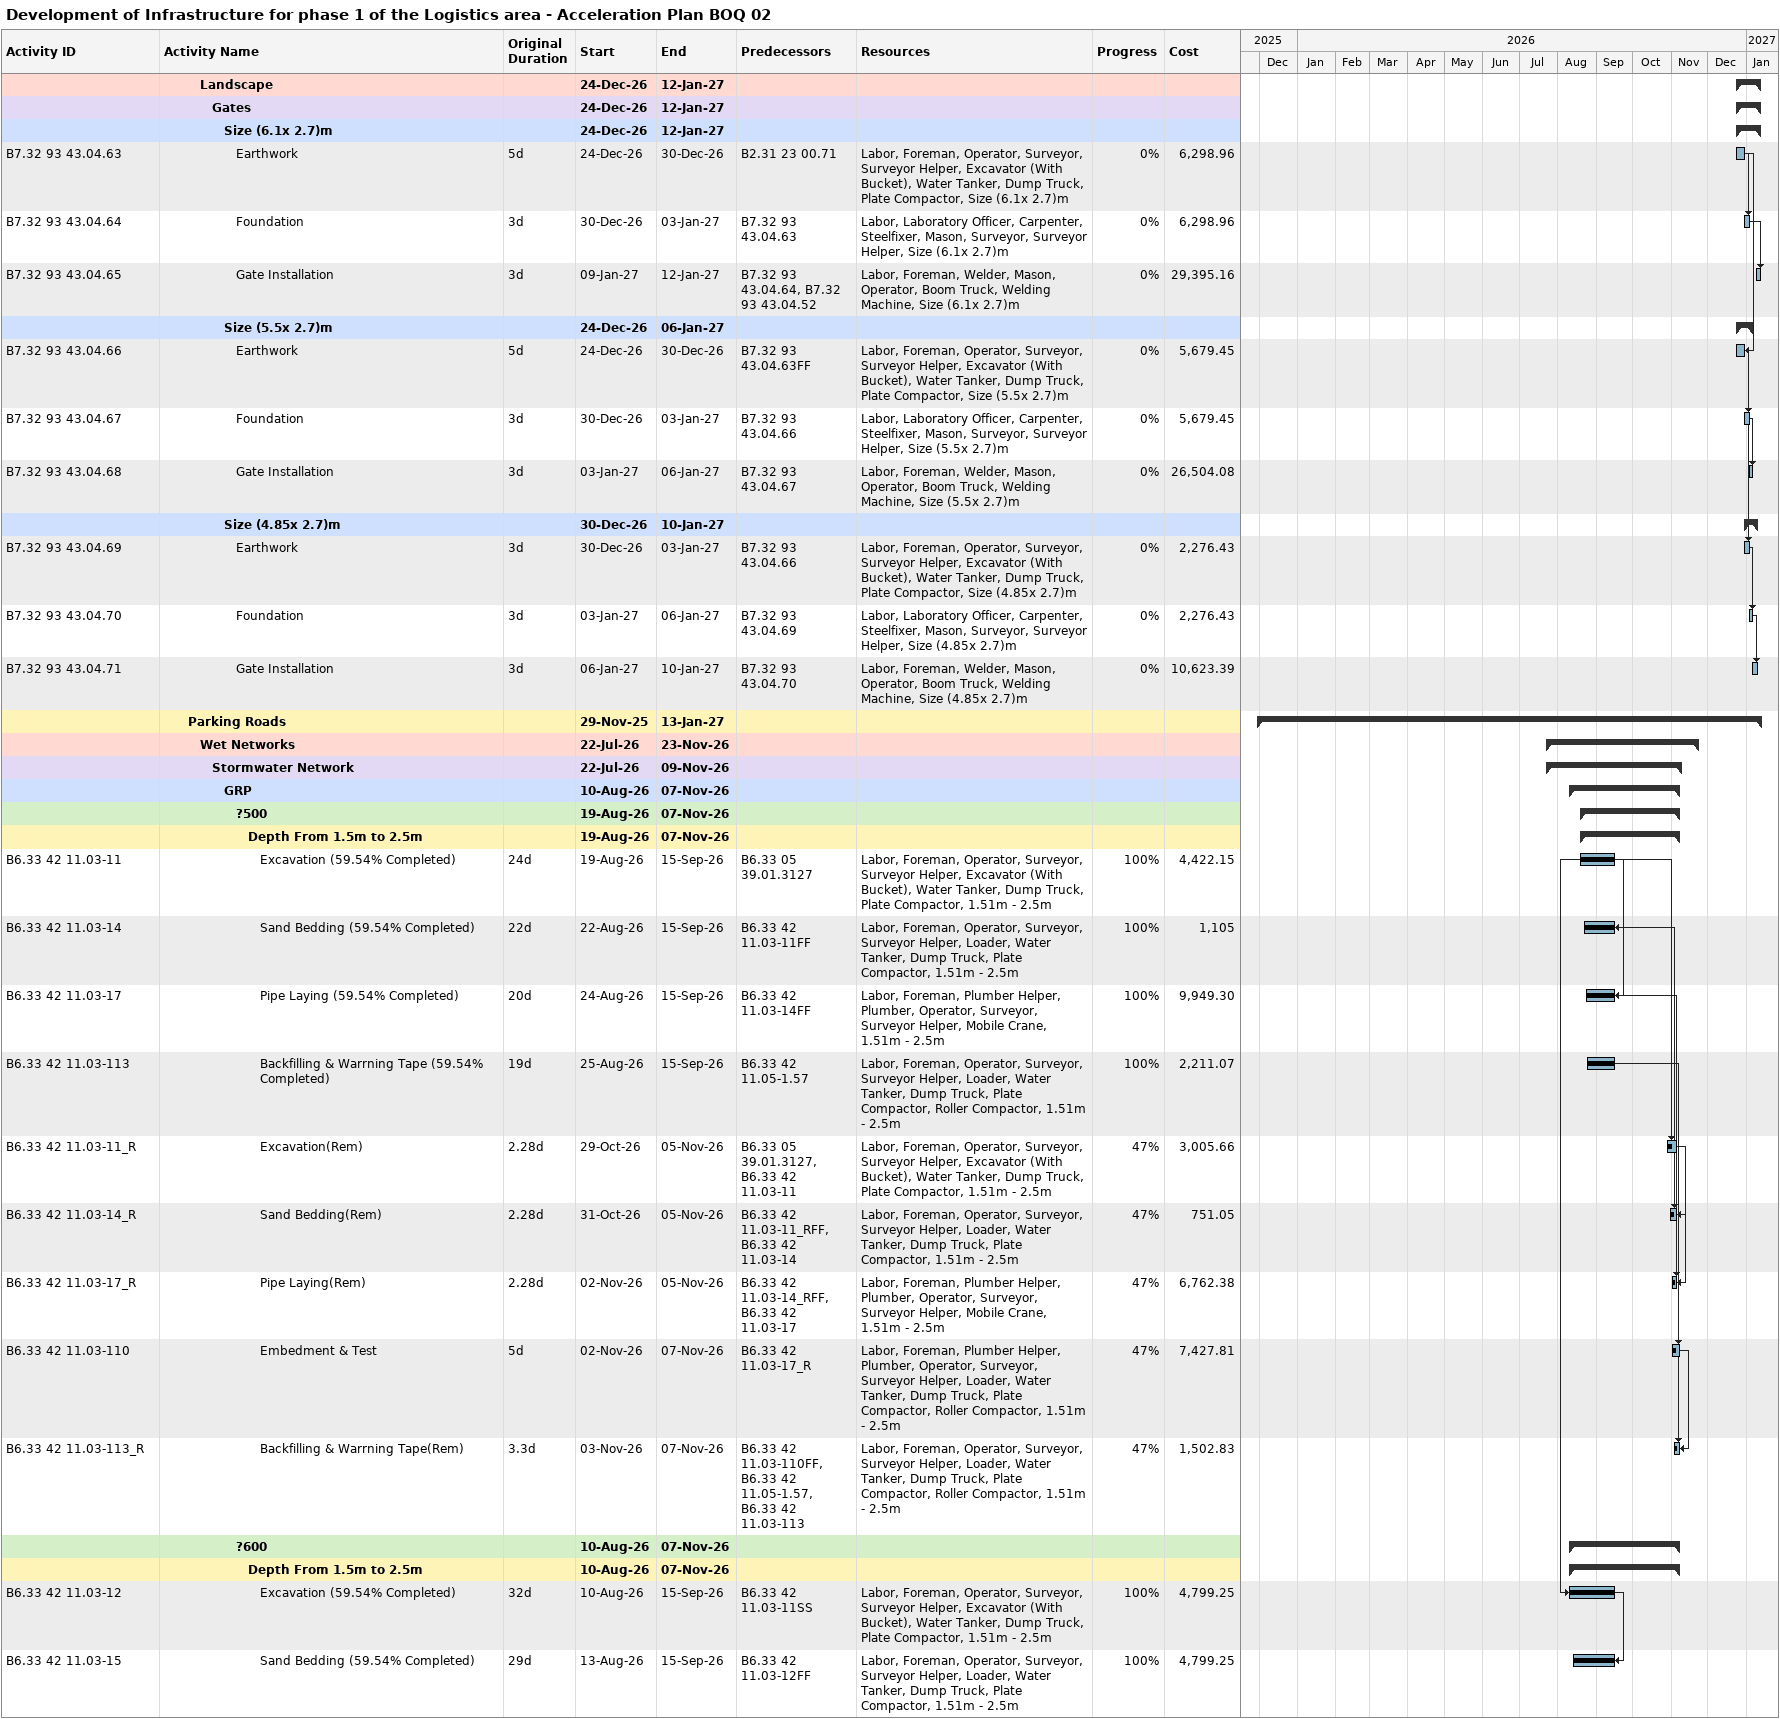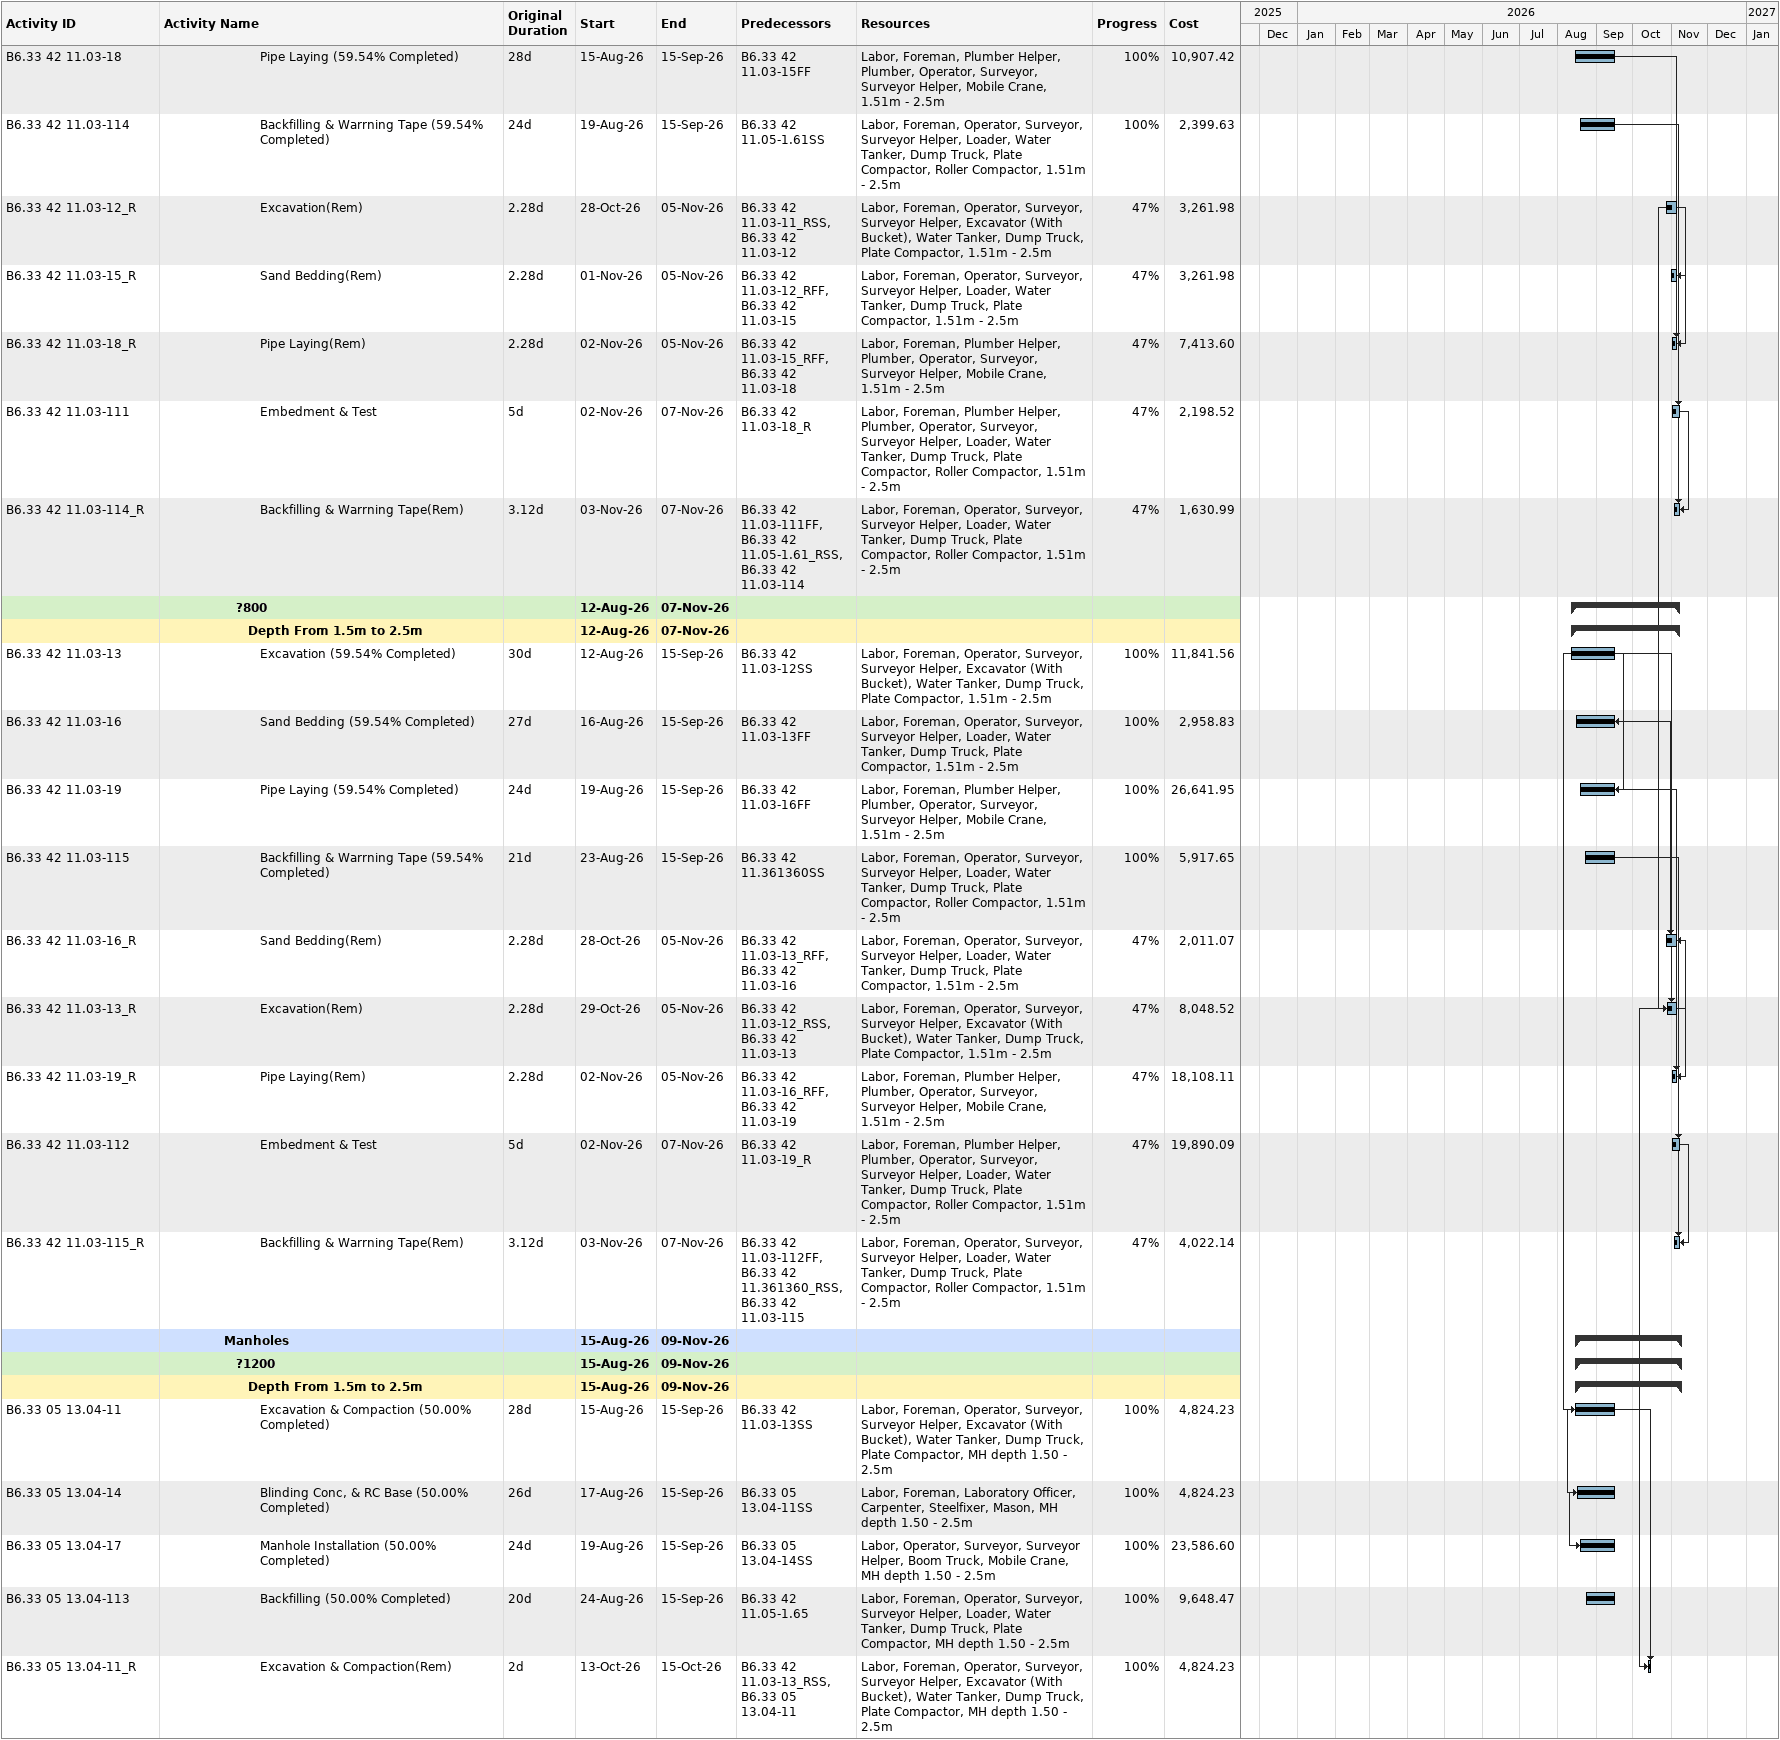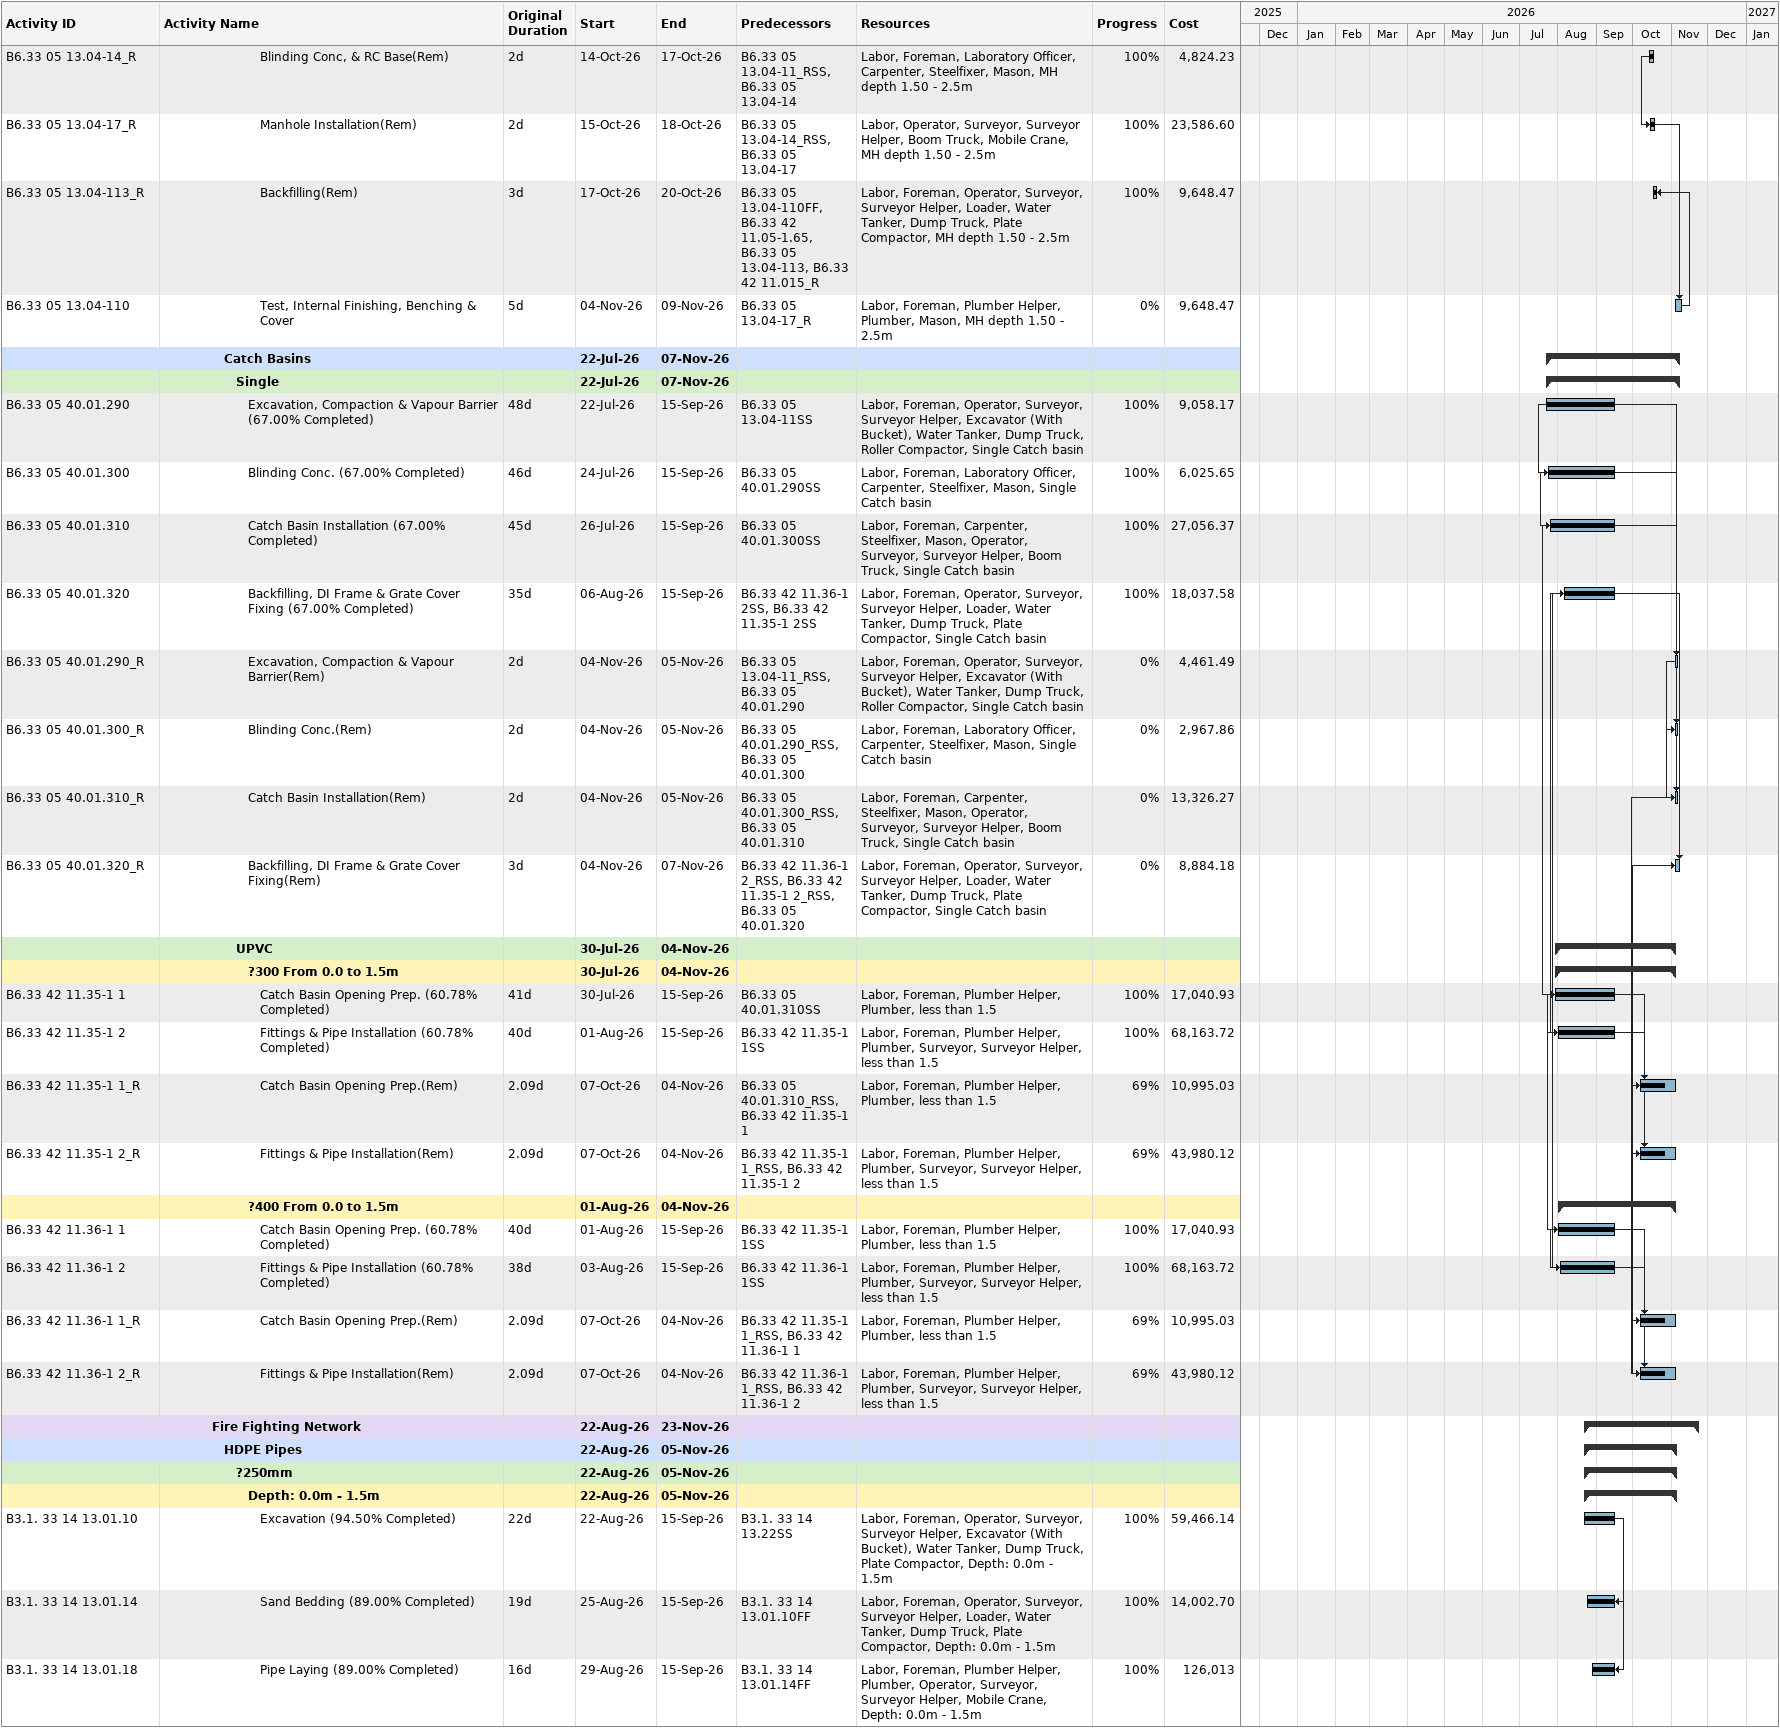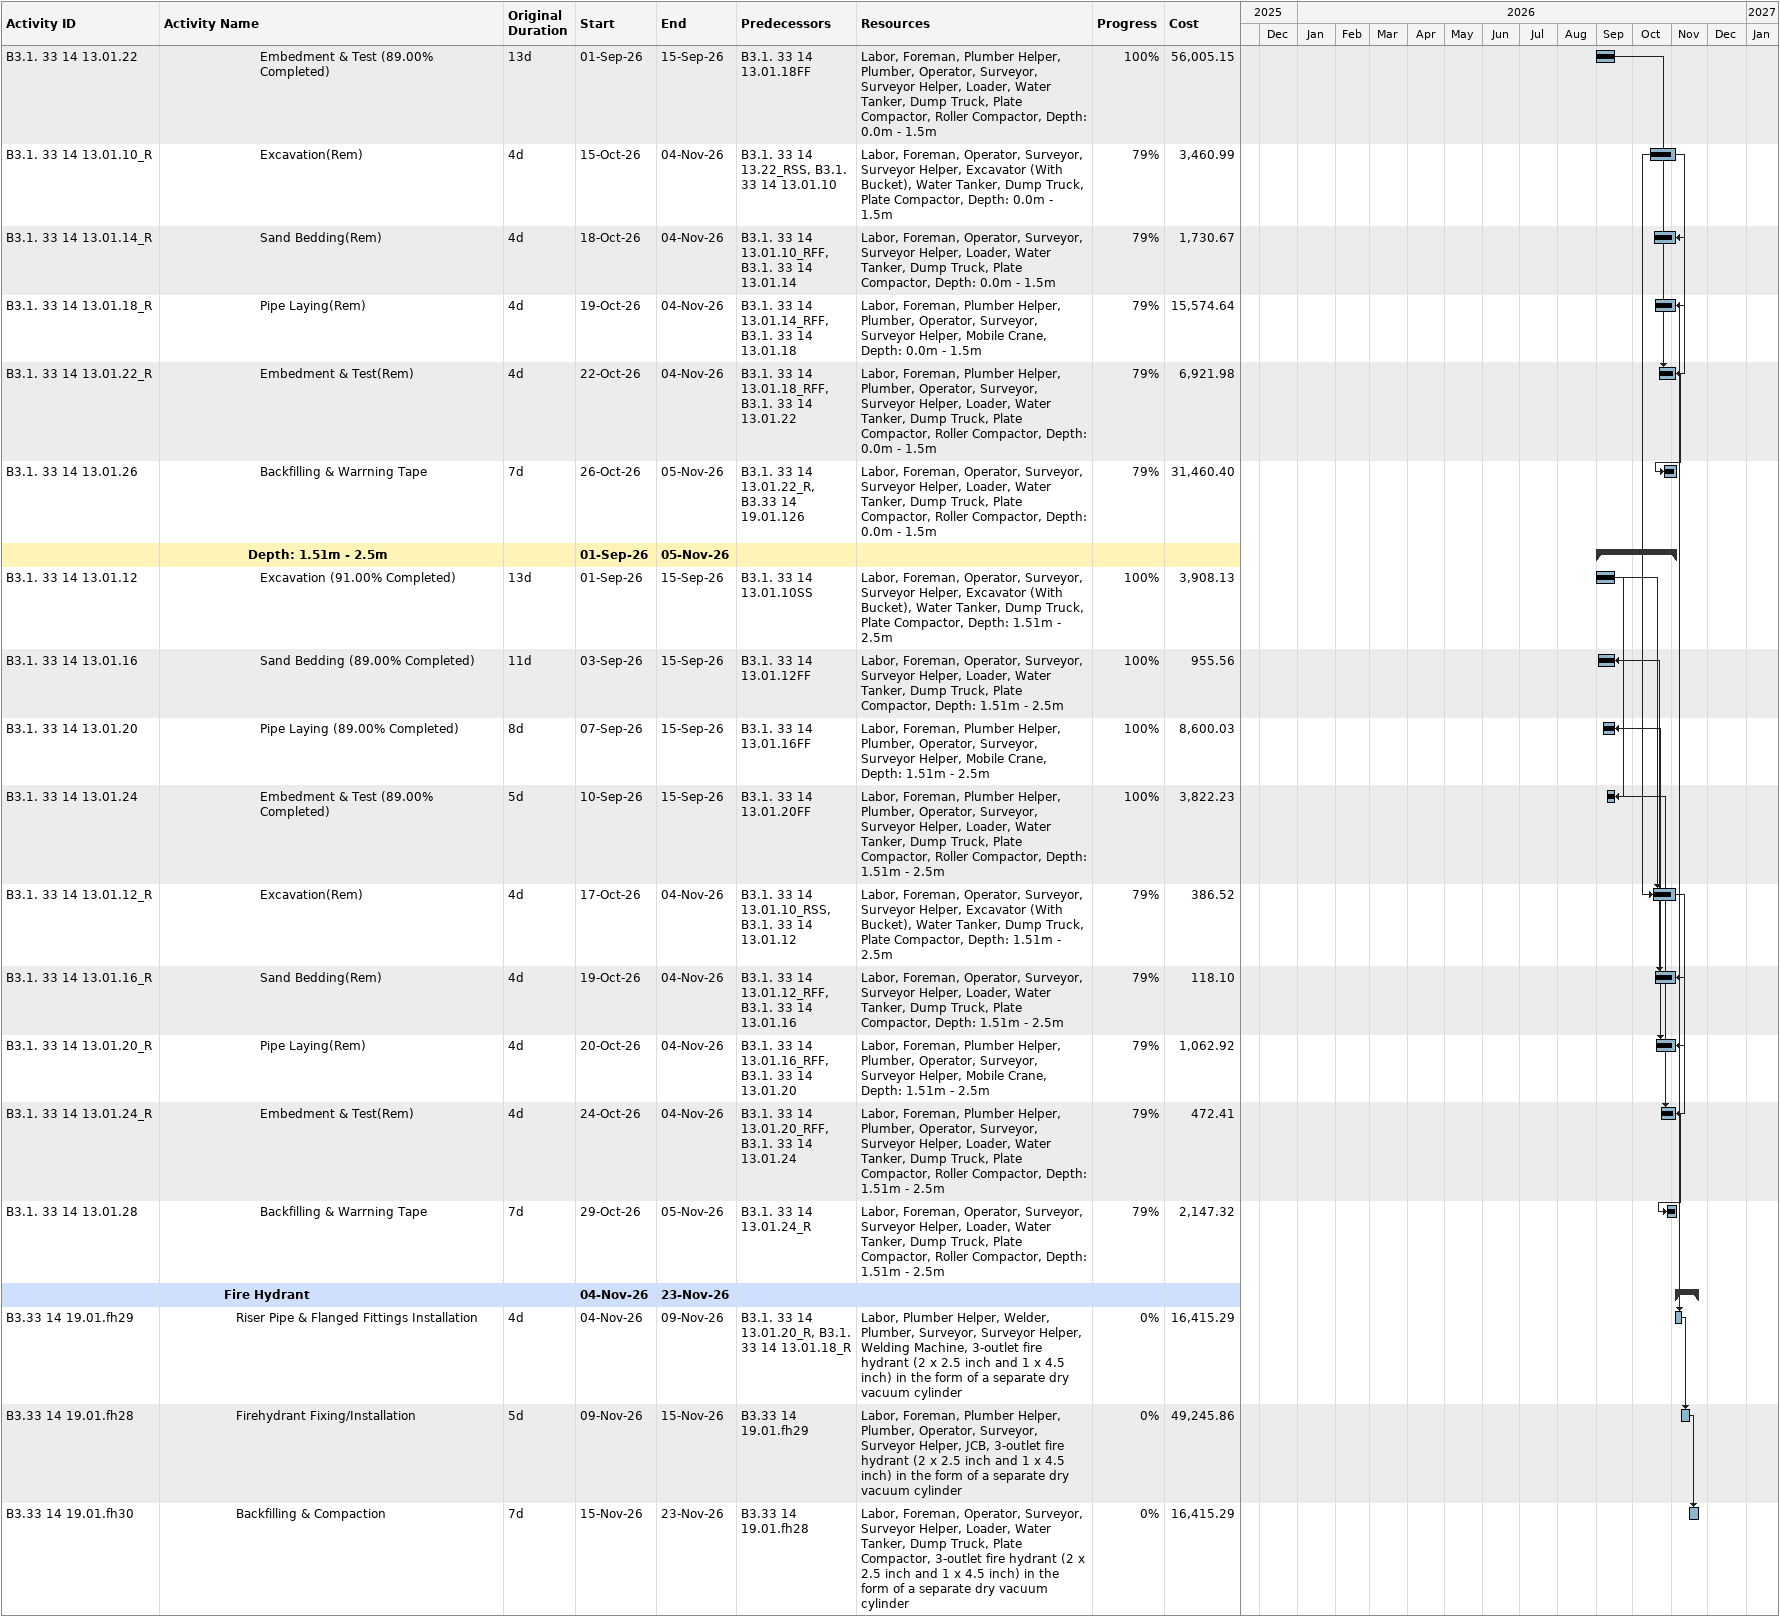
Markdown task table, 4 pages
Development of Infrastructure for phase 1 of the Logistics area - Acceleration Plan BOQ 02

| ID | Level | Task | Original duration | Start | Finish | Predecessors | Resources | % complete | Cost |
|---|---|---|---|---|---|---|---|---|---|
|  | 4 | **Landscape** |  | 2026-12-24 | 2027-01-12 |  |  |  |  |
|  | 5 | **Gates** |  | 2026-12-24 | 2027-01-12 |  |  |  |  |
|  | 6 | **Size (6.1x 2.7)m** |  | 2026-12-24 | 2027-01-12 |  |  |  |  |
| B7.32 93 43.04.63 | 7 | Earthwork | 5d | 2026-12-24 | 2026-12-30 | B2.31 23 00.71 | Labor, Foreman, Operator, Surveyor, Surveyor Helper, Excavator (With Bucket), Water Tanker, Dump Truck, Plate Compactor, Size (6.1x 2.7)m | 0 | 6298.96 |
| B7.32 93 43.04.64 | 7 | Foundation | 3d | 2026-12-30 | 2027-01-03 | B7.32 93 43.04.63 | Labor, Laboratory Officer, Carpenter, Steelfixer, Mason, Surveyor, Surveyor Helper, Size (6.1x 2.7)m | 0 | 6298.96 |
| B7.32 93 43.04.65 | 7 | Gate Installation | 3d | 2027-01-09 | 2027-01-12 | B7.32 93 43.04.64, B7.32 93 43.04.52 | Labor, Foreman, Welder, Mason, Operator, Boom Truck, Welding Machine, Size (6.1x 2.7)m | 0 | 29395.16 |
|  | 6 | **Size (5.5x 2.7)m** |  | 2026-12-24 | 2027-01-06 |  |  |  |  |
| B7.32 93 43.04.66 | 7 | Earthwork | 5d | 2026-12-24 | 2026-12-30 | B7.32 93 43.04.63FF | Labor, Foreman, Operator, Surveyor, Surveyor Helper, Excavator (With Bucket), Water Tanker, Dump Truck, Plate Compactor, Size (5.5x 2.7)m | 0 | 5679.45 |
| B7.32 93 43.04.67 | 7 | Foundation | 3d | 2026-12-30 | 2027-01-03 | B7.32 93 43.04.66 | Labor, Laboratory Officer, Carpenter, Steelfixer, Mason, Surveyor, Surveyor Helper, Size (5.5x 2.7)m | 0 | 5679.45 |
| B7.32 93 43.04.68 | 7 | Gate Installation | 3d | 2027-01-03 | 2027-01-06 | B7.32 93 43.04.67 | Labor, Foreman, Welder, Mason, Operator, Boom Truck, Welding Machine, Size (5.5x 2.7)m | 0 | 26504.08 |
|  | 6 | **Size (4.85x 2.7)m** |  | 2026-12-30 | 2027-01-10 |  |  |  |  |
| B7.32 93 43.04.69 | 7 | Earthwork | 3d | 2026-12-30 | 2027-01-03 | B7.32 93 43.04.66 | Labor, Foreman, Operator, Surveyor, Surveyor Helper, Excavator (With Bucket), Water Tanker, Dump Truck, Plate Compactor, Size (4.85x 2.7)m | 0 | 2276.43 |
| B7.32 93 43.04.70 | 7 | Foundation | 3d | 2027-01-03 | 2027-01-06 | B7.32 93 43.04.69 | Labor, Laboratory Officer, Carpenter, Steelfixer, Mason, Surveyor, Surveyor Helper, Size (4.85x 2.7)m | 0 | 2276.43 |
| B7.32 93 43.04.71 | 7 | Gate Installation | 3d | 2027-01-06 | 2027-01-10 | B7.32 93 43.04.70 | Labor, Foreman, Welder, Mason, Operator, Boom Truck, Welding Machine, Size (4.85x 2.7)m | 0 | 10623.39 |
|  | 3 | **Parking Roads** |  | 2025-11-29 | 2027-01-13 |  |  |  |  |
|  | 4 | **Wet Networks** |  | 2026-07-22 | 2026-11-23 |  |  |  |  |
|  | 5 | **Stormwater Network** |  | 2026-07-22 | 2026-11-09 |  |  |  |  |
|  | 6 | **GRP** |  | 2026-08-10 | 2026-11-07 |  |  |  |  |
|  | 7 | **?500** |  | 2026-08-19 | 2026-11-07 |  |  |  |  |
|  | 8 | **Depth From 1.5m to 2.5m** |  | 2026-08-19 | 2026-11-07 |  |  |  |  |
| B6.33 42 11.03-11 | 9 | Excavation (59.54% Completed) | 24d | 2026-08-19 | 2026-09-15 | B6.33 05 39.01.3127 | Labor, Foreman, Operator, Surveyor, Surveyor Helper, Excavator (With Bucket), Water Tanker, Dump Truck, Plate Compactor, 1.51m - 2.5m | 100 | 4422.15 |
| B6.33 42 11.03-14 | 9 | Sand Bedding (59.54% Completed) | 22d | 2026-08-22 | 2026-09-15 | B6.33 42 11.03-11FF | Labor, Foreman, Operator, Surveyor, Surveyor Helper, Loader, Water Tanker, Dump Truck, Plate Compactor, 1.51m - 2.5m | 100 | 1105 |
| B6.33 42 11.03-17 | 9 | Pipe Laying (59.54% Completed) | 20d | 2026-08-24 | 2026-09-15 | B6.33 42 11.03-14FF | Labor, Foreman, Plumber Helper, Plumber, Operator, Surveyor, Surveyor Helper, Mobile Crane, 1.51m - 2.5m | 100 | 9949.30 |
| B6.33 42 11.03-113 | 9 | Backfilling & Warrning Tape (59.54% Completed) | 19d | 2026-08-25 | 2026-09-15 | B6.33 42 11.05-1.57 | Labor, Foreman, Operator, Surveyor, Surveyor Helper, Loader, Water Tanker, Dump Truck, Plate Compactor, Roller Compactor, 1.51m - 2.5m | 100 | 2211.07 |
| B6.33 42 11.03-11_R | 9 | Excavation(Rem) | 2.28d | 2026-10-29 | 2026-11-05 | B6.33 05 39.01.3127, B6.33 42 11.03-11 | Labor, Foreman, Operator, Surveyor, Surveyor Helper, Excavator (With Bucket), Water Tanker, Dump Truck, Plate Compactor, 1.51m - 2.5m | 47 | 3005.66 |
| B6.33 42 11.03-14_R | 9 | Sand Bedding(Rem) | 2.28d | 2026-10-31 | 2026-11-05 | B6.33 42 11.03-11_RFF, B6.33 42 11.03-14 | Labor, Foreman, Operator, Surveyor, Surveyor Helper, Loader, Water Tanker, Dump Truck, Plate Compactor, 1.51m - 2.5m | 47 | 751.05 |
| B6.33 42 11.03-17_R | 9 | Pipe Laying(Rem) | 2.28d | 2026-11-02 | 2026-11-05 | B6.33 42 11.03-14_RFF, B6.33 42 11.03-17 | Labor, Foreman, Plumber Helper, Plumber, Operator, Surveyor, Surveyor Helper, Mobile Crane, 1.51m - 2.5m | 47 | 6762.38 |
| B6.33 42 11.03-110 | 9 | Embedment & Test | 5d | 2026-11-02 | 2026-11-07 | B6.33 42 11.03-17_R | Labor, Foreman, Plumber Helper, Plumber, Operator, Surveyor, Surveyor Helper, Loader, Water Tanker, Dump Truck, Plate Compactor, Roller Compactor, 1.51m - 2.5m | 47 | 7427.81 |
| B6.33 42 11.03-113_R | 9 | Backfilling & Warrning Tape(Rem) | 3.3d | 2026-11-03 | 2026-11-07 | B6.33 42 11.03-110FF, B6.33 42 11.05-1.57, B6.33 42 11.03-113 | Labor, Foreman, Operator, Surveyor, Surveyor Helper, Loader, Water Tanker, Dump Truck, Plate Compactor, Roller Compactor, 1.51m - 2.5m | 47 | 1502.83 |
|  | 7 | **?600** |  | 2026-08-10 | 2026-11-07 |  |  |  |  |
|  | 8 | **Depth From 1.5m to 2.5m** |  | 2026-08-10 | 2026-11-07 |  |  |  |  |
| B6.33 42 11.03-12 | 9 | Excavation (59.54% Completed) | 32d | 2026-08-10 | 2026-09-15 | B6.33 42 11.03-11SS | Labor, Foreman, Operator, Surveyor, Surveyor Helper, Excavator (With Bucket), Water Tanker, Dump Truck, Plate Compactor, 1.51m - 2.5m | 100 | 4799.25 |
| B6.33 42 11.03-15 | 9 | Sand Bedding (59.54% Completed) | 29d | 2026-08-13 | 2026-09-15 | B6.33 42 11.03-12FF | Labor, Foreman, Operator, Surveyor, Surveyor Helper, Loader, Water Tanker, Dump Truck, Plate Compactor, 1.51m - 2.5m | 100 | 4799.25 |
| B6.33 42 11.03-18 | 9 | Pipe Laying (59.54% Completed) | 28d | 2026-08-15 | 2026-09-15 | B6.33 42 11.03-15FF | Labor, Foreman, Plumber Helper, Plumber, Operator, Surveyor, Surveyor Helper, Mobile Crane, 1.51m - 2.5m | 100 | 10907.42 |
| B6.33 42 11.03-114 | 9 | Backfilling & Warrning Tape (59.54% Completed) | 24d | 2026-08-19 | 2026-09-15 | B6.33 42 11.05-1.61SS | Labor, Foreman, Operator, Surveyor, Surveyor Helper, Loader, Water Tanker, Dump Truck, Plate Compactor, Roller Compactor, 1.51m - 2.5m | 100 | 2399.63 |
| B6.33 42 11.03-12_R | 9 | Excavation(Rem) | 2.28d | 2026-10-28 | 2026-11-05 | B6.33 42 11.03-11_RSS, B6.33 42 11.03-12 | Labor, Foreman, Operator, Surveyor, Surveyor Helper, Excavator (With Bucket), Water Tanker, Dump Truck, Plate Compactor, 1.51m - 2.5m | 47 | 3261.98 |
| B6.33 42 11.03-15_R | 9 | Sand Bedding(Rem) | 2.28d | 2026-11-01 | 2026-11-05 | B6.33 42 11.03-12_RFF, B6.33 42 11.03-15 | Labor, Foreman, Operator, Surveyor, Surveyor Helper, Loader, Water Tanker, Dump Truck, Plate Compactor, 1.51m - 2.5m | 47 | 3261.98 |
| B6.33 42 11.03-18_R | 9 | Pipe Laying(Rem) | 2.28d | 2026-11-02 | 2026-11-05 | B6.33 42 11.03-15_RFF, B6.33 42 11.03-18 | Labor, Foreman, Plumber Helper, Plumber, Operator, Surveyor, Surveyor Helper, Mobile Crane, 1.51m - 2.5m | 47 | 7413.60 |
| B6.33 42 11.03-111 | 9 | Embedment & Test | 5d | 2026-11-02 | 2026-11-07 | B6.33 42 11.03-18_R | Labor, Foreman, Plumber Helper, Plumber, Operator, Surveyor, Surveyor Helper, Loader, Water Tanker, Dump Truck, Plate Compactor, Roller Compactor, 1.51m - 2.5m | 47 | 2198.52 |
| B6.33 42 11.03-114_R | 9 | Backfilling & Warrning Tape(Rem) | 3.12d | 2026-11-03 | 2026-11-07 | B6.33 42 11.03-111FF, B6.33 42 11.05-1.61_RSS, B6.33 42 11.03-114 | Labor, Foreman, Operator, Surveyor, Surveyor Helper, Loader, Water Tanker, Dump Truck, Plate Compactor, Roller Compactor, 1.51m - 2.5m | 47 | 1630.99 |
|  | 7 | **?800** |  | 2026-08-12 | 2026-11-07 |  |  |  |  |
|  | 8 | **Depth From 1.5m to 2.5m** |  | 2026-08-12 | 2026-11-07 |  |  |  |  |
| B6.33 42 11.03-13 | 9 | Excavation (59.54% Completed) | 30d | 2026-08-12 | 2026-09-15 | B6.33 42 11.03-12SS | Labor, Foreman, Operator, Surveyor, Surveyor Helper, Excavator (With Bucket), Water Tanker, Dump Truck, Plate Compactor, 1.51m - 2.5m | 100 | 11841.56 |
| B6.33 42 11.03-16 | 9 | Sand Bedding (59.54% Completed) | 27d | 2026-08-16 | 2026-09-15 | B6.33 42 11.03-13FF | Labor, Foreman, Operator, Surveyor, Surveyor Helper, Loader, Water Tanker, Dump Truck, Plate Compactor, 1.51m - 2.5m | 100 | 2958.83 |
| B6.33 42 11.03-19 | 9 | Pipe Laying (59.54% Completed) | 24d | 2026-08-19 | 2026-09-15 | B6.33 42 11.03-16FF | Labor, Foreman, Plumber Helper, Plumber, Operator, Surveyor, Surveyor Helper, Mobile Crane, 1.51m - 2.5m | 100 | 26641.95 |
| B6.33 42 11.03-115 | 9 | Backfilling & Warrning Tape (59.54% Completed) | 21d | 2026-08-23 | 2026-09-15 | B6.33 42 11.361360SS | Labor, Foreman, Operator, Surveyor, Surveyor Helper, Loader, Water Tanker, Dump Truck, Plate Compactor, Roller Compactor, 1.51m - 2.5m | 100 | 5917.65 |
| B6.33 42 11.03-16_R | 9 | Sand Bedding(Rem) | 2.28d | 2026-10-28 | 2026-11-05 | B6.33 42 11.03-13_RFF, B6.33 42 11.03-16 | Labor, Foreman, Operator, Surveyor, Surveyor Helper, Loader, Water Tanker, Dump Truck, Plate Compactor, 1.51m - 2.5m | 47 | 2011.07 |
| B6.33 42 11.03-13_R | 9 | Excavation(Rem) | 2.28d | 2026-10-29 | 2026-11-05 | B6.33 42 11.03-12_RSS, B6.33 42 11.03-13 | Labor, Foreman, Operator, Surveyor, Surveyor Helper, Excavator (With Bucket), Water Tanker, Dump Truck, Plate Compactor, 1.51m - 2.5m | 47 | 8048.52 |
| B6.33 42 11.03-19_R | 9 | Pipe Laying(Rem) | 2.28d | 2026-11-02 | 2026-11-05 | B6.33 42 11.03-16_RFF, B6.33 42 11.03-19 | Labor, Foreman, Plumber Helper, Plumber, Operator, Surveyor, Surveyor Helper, Mobile Crane, 1.51m - 2.5m | 47 | 18108.11 |
| B6.33 42 11.03-112 | 9 | Embedment & Test | 5d | 2026-11-02 | 2026-11-07 | B6.33 42 11.03-19_R | Labor, Foreman, Plumber Helper, Plumber, Operator, Surveyor, Surveyor Helper, Loader, Water Tanker, Dump Truck, Plate Compactor, Roller Compactor, 1.51m - 2.5m | 47 | 19890.09 |
| B6.33 42 11.03-115_R | 9 | Backfilling & Warrning Tape(Rem) | 3.12d | 2026-11-03 | 2026-11-07 | B6.33 42 11.03-112FF, B6.33 42 11.361360_RSS, B6.33 42 11.03-115 | Labor, Foreman, Operator, Surveyor, Surveyor Helper, Loader, Water Tanker, Dump Truck, Plate Compactor, Roller Compactor, 1.51m - 2.5m | 47 | 4022.14 |
|  | 6 | **Manholes** |  | 2026-08-15 | 2026-11-09 |  |  |  |  |
|  | 7 | **?1200** |  | 2026-08-15 | 2026-11-09 |  |  |  |  |
|  | 8 | **Depth From 1.5m to 2.5m** |  | 2026-08-15 | 2026-11-09 |  |  |  |  |
| B6.33 05 13.04-11 | 9 | Excavation & Compaction (50.00% Completed) | 28d | 2026-08-15 | 2026-09-15 | B6.33 42 11.03-13SS | Labor, Foreman, Operator, Surveyor, Surveyor Helper, Excavator (With Bucket), Water Tanker, Dump Truck, Plate Compactor, MH depth 1.50 - 2.5m | 100 | 4824.23 |
| B6.33 05 13.04-14 | 9 | Blinding Conc, & RC Base (50.00% Completed) | 26d | 2026-08-17 | 2026-09-15 | B6.33 05 13.04-11SS | Labor, Foreman, Laboratory Officer, Carpenter, Steelfixer, Mason, MH depth 1.50 - 2.5m | 100 | 4824.23 |
| B6.33 05 13.04-17 | 9 | Manhole Installation (50.00% Completed) | 24d | 2026-08-19 | 2026-09-15 | B6.33 05 13.04-14SS | Labor, Operator, Surveyor, Surveyor Helper, Boom Truck, Mobile Crane, MH depth 1.50 - 2.5m | 100 | 23586.60 |
| B6.33 05 13.04-113 | 9 | Backfilling (50.00% Completed) | 20d | 2026-08-24 | 2026-09-15 | B6.33 42 11.05-1.65 | Labor, Foreman, Operator, Surveyor, Surveyor Helper, Loader, Water Tanker, Dump Truck, Plate Compactor, MH depth 1.50 - 2.5m | 100 | 9648.47 |
| B6.33 05 13.04-11_R | 9 | Excavation & Compaction(Rem) | 2d | 2026-10-13 | 2026-10-15 | B6.33 42 11.03-13_RSS, B6.33 05 13.04-11 | Labor, Foreman, Operator, Surveyor, Surveyor Helper, Excavator (With Bucket), Water Tanker, Dump Truck, Plate Compactor, MH depth 1.50 - 2.5m | 100 | 4824.23 |
| B6.33 05 13.04-14_R | 9 | Blinding Conc, & RC Base(Rem) | 2d | 2026-10-14 | 2026-10-17 | B6.33 05 13.04-11_RSS, B6.33 05 13.04-14 | Labor, Foreman, Laboratory Officer, Carpenter, Steelfixer, Mason, MH depth 1.50 - 2.5m | 100 | 4824.23 |
| B6.33 05 13.04-17_R | 9 | Manhole Installation(Rem) | 2d | 2026-10-15 | 2026-10-18 | B6.33 05 13.04-14_RSS, B6.33 05 13.04-17 | Labor, Operator, Surveyor, Surveyor Helper, Boom Truck, Mobile Crane, MH depth 1.50 - 2.5m | 100 | 23586.60 |
| B6.33 05 13.04-113_R | 9 | Backfilling(Rem) | 3d | 2026-10-17 | 2026-10-20 | B6.33 05 13.04-110FF, B6.33 42 11.05-1.65, B6.33 05 13.04-113, B6.33 42 11.015_R | Labor, Foreman, Operator, Surveyor, Surveyor Helper, Loader, Water Tanker, Dump Truck, Plate Compactor, MH depth 1.50 - 2.5m | 100 | 9648.47 |
| B6.33 05 13.04-110 | 9 | Test, Internal Finishing, Benching & Cover | 5d | 2026-11-04 | 2026-11-09 | B6.33 05 13.04-17_R | Labor, Foreman, Plumber Helper, Plumber, Mason, MH depth 1.50 - 2.5m | 0 | 9648.47 |
|  | 6 | **Catch Basins** |  | 2026-07-22 | 2026-11-07 |  |  |  |  |
|  | 7 | **Single** |  | 2026-07-22 | 2026-11-07 |  |  |  |  |
| B6.33 05 40.01.290 | 8 | Excavation, Compaction & Vapour Barrier (67.00% Completed) | 48d | 2026-07-22 | 2026-09-15 | B6.33 05 13.04-11SS | Labor, Foreman, Operator, Surveyor, Surveyor Helper, Excavator (With Bucket), Water Tanker, Dump Truck, Roller Compactor, Single Catch basin | 100 | 9058.17 |
| B6.33 05 40.01.300 | 8 | Blinding Conc. (67.00% Completed) | 46d | 2026-07-24 | 2026-09-15 | B6.33 05 40.01.290SS | Labor, Foreman, Laboratory Officer, Carpenter, Steelfixer, Mason, Single Catch basin | 100 | 6025.65 |
| B6.33 05 40.01.310 | 8 | Catch Basin Installation (67.00% Completed) | 45d | 2026-07-26 | 2026-09-15 | B6.33 05 40.01.300SS | Labor, Foreman, Carpenter, Steelfixer, Mason, Operator, Surveyor, Surveyor Helper, Boom Truck, Single Catch basin | 100 | 27056.37 |
| B6.33 05 40.01.320 | 8 | Backfilling, DI Frame & Grate Cover Fixing (67.00% Completed) | 35d | 2026-08-06 | 2026-09-15 | B6.33 42 11.36-1 2SS, B6.33 42 11.35-1 2SS | Labor, Foreman, Operator, Surveyor, Surveyor Helper, Loader, Water Tanker, Dump Truck, Plate Compactor, Single Catch basin | 100 | 18037.58 |
| B6.33 05 40.01.290_R | 8 | Excavation, Compaction & Vapour Barrier(Rem) | 2d | 2026-11-04 | 2026-11-05 | B6.33 05 13.04-11_RSS, B6.33 05 40.01.290 | Labor, Foreman, Operator, Surveyor, Surveyor Helper, Excavator (With Bucket), Water Tanker, Dump Truck, Roller Compactor, Single Catch basin | 0 | 4461.49 |
| B6.33 05 40.01.300_R | 8 | Blinding Conc.(Rem) | 2d | 2026-11-04 | 2026-11-05 | B6.33 05 40.01.290_RSS, B6.33 05 40.01.300 | Labor, Foreman, Laboratory Officer, Carpenter, Steelfixer, Mason, Single Catch basin | 0 | 2967.86 |
| B6.33 05 40.01.310_R | 8 | Catch Basin Installation(Rem) | 2d | 2026-11-04 | 2026-11-05 | B6.33 05 40.01.300_RSS, B6.33 05 40.01.310 | Labor, Foreman, Carpenter, Steelfixer, Mason, Operator, Surveyor, Surveyor Helper, Boom Truck, Single Catch basin | 0 | 13326.27 |
| B6.33 05 40.01.320_R | 8 | Backfilling, DI Frame & Grate Cover Fixing(Rem) | 3d | 2026-11-04 | 2026-11-07 | B6.33 42 11.36-1 2_RSS, B6.33 42 11.35-1 2_RSS, B6.33 05 40.01.320 | Labor, Foreman, Operator, Surveyor, Surveyor Helper, Loader, Water Tanker, Dump Truck, Plate Compactor, Single Catch basin | 0 | 8884.18 |
|  | 7 | **UPVC** |  | 2026-07-30 | 2026-11-04 |  |  |  |  |
|  | 8 | **?300 From 0.0 to 1.5m** |  | 2026-07-30 | 2026-11-04 |  |  |  |  |
| B6.33 42 11.35-1 1 | 9 | Catch Basin Opening Prep. (60.78% Completed) | 41d | 2026-07-30 | 2026-09-15 | B6.33 05 40.01.310SS | Labor, Foreman, Plumber Helper, Plumber, less than 1.5 | 100 | 17040.93 |
| B6.33 42 11.35-1 2 | 9 | Fittings & Pipe Installation (60.78% Completed) | 40d | 2026-08-01 | 2026-09-15 | B6.33 42 11.35-1 1SS | Labor, Foreman, Plumber Helper, Plumber, Surveyor, Surveyor Helper, less than 1.5 | 100 | 68163.72 |
| B6.33 42 11.35-1 1_R | 9 | Catch Basin Opening Prep.(Rem) | 2.09d | 2026-10-07 | 2026-11-04 | B6.33 05 40.01.310_RSS, B6.33 42 11.35-1 1 | Labor, Foreman, Plumber Helper, Plumber, less than 1.5 | 69 | 10995.03 |
| B6.33 42 11.35-1 2_R | 9 | Fittings & Pipe Installation(Rem) | 2.09d | 2026-10-07 | 2026-11-04 | B6.33 42 11.35-1 1_RSS, B6.33 42 11.35-1 2 | Labor, Foreman, Plumber Helper, Plumber, Surveyor, Surveyor Helper, less than 1.5 | 69 | 43980.12 |
|  | 8 | **?400 From 0.0 to 1.5m** |  | 2026-08-01 | 2026-11-04 |  |  |  |  |
| B6.33 42 11.36-1 1 | 9 | Catch Basin Opening Prep. (60.78% Completed) | 40d | 2026-08-01 | 2026-09-15 | B6.33 42 11.35-1 1SS | Labor, Foreman, Plumber Helper, Plumber, less than 1.5 | 100 | 17040.93 |
| B6.33 42 11.36-1 2 | 9 | Fittings & Pipe Installation (60.78% Completed) | 38d | 2026-08-03 | 2026-09-15 | B6.33 42 11.36-1 1SS | Labor, Foreman, Plumber Helper, Plumber, Surveyor, Surveyor Helper, less than 1.5 | 100 | 68163.72 |
| B6.33 42 11.36-1 1_R | 9 | Catch Basin Opening Prep.(Rem) | 2.09d | 2026-10-07 | 2026-11-04 | B6.33 42 11.35-1 1_RSS, B6.33 42 11.36-1 1 | Labor, Foreman, Plumber Helper, Plumber, less than 1.5 | 69 | 10995.03 |
| B6.33 42 11.36-1 2_R | 9 | Fittings & Pipe Installation(Rem) | 2.09d | 2026-10-07 | 2026-11-04 | B6.33 42 11.36-1 1_RSS, B6.33 42 11.36-1 2 | Labor, Foreman, Plumber Helper, Plumber, Surveyor, Surveyor Helper, less than 1.5 | 69 | 43980.12 |
|  | 5 | **Fire Fighting Network** |  | 2026-08-22 | 2026-11-23 |  |  |  |  |
|  | 6 | **HDPE Pipes** |  | 2026-08-22 | 2026-11-05 |  |  |  |  |
|  | 7 | **?250mm** |  | 2026-08-22 | 2026-11-05 |  |  |  |  |
|  | 8 | **Depth: 0.0m - 1.5m** |  | 2026-08-22 | 2026-11-05 |  |  |  |  |
| B3.1. 33 14 13.01.10 | 9 | Excavation (94.50% Completed) | 22d | 2026-08-22 | 2026-09-15 | B3.1. 33 14 13.22SS | Labor, Foreman, Operator, Surveyor, Surveyor Helper, Excavator (With Bucket), Water Tanker, Dump Truck, Plate Compactor, Depth: 0.0m - 1.5m | 100 | 59466.14 |
| B3.1. 33 14 13.01.14 | 9 | Sand Bedding (89.00% Completed) | 19d | 2026-08-25 | 2026-09-15 | B3.1. 33 14 13.01.10FF | Labor, Foreman, Operator, Surveyor, Surveyor Helper, Loader, Water Tanker, Dump Truck, Plate Compactor, Depth: 0.0m - 1.5m | 100 | 14002.70 |
| B3.1. 33 14 13.01.18 | 9 | Pipe Laying (89.00% Completed) | 16d | 2026-08-29 | 2026-09-15 | B3.1. 33 14 13.01.14FF | Labor, Foreman, Plumber Helper, Plumber, Operator, Surveyor, Surveyor Helper, Mobile Crane, Depth: 0.0m - 1.5m | 100 | 126013 |
| B3.1. 33 14 13.01.22 | 9 | Embedment & Test (89.00% Completed) | 13d | 2026-09-01 | 2026-09-15 | B3.1. 33 14 13.01.18FF | Labor, Foreman, Plumber Helper, Plumber, Operator, Surveyor, Surveyor Helper, Loader, Water Tanker, Dump Truck, Plate Compactor, Roller Compactor, Depth: 0.0m - 1.5m | 100 | 56005.15 |
| B3.1. 33 14 13.01.10_R | 9 | Excavation(Rem) | 4d | 2026-10-15 | 2026-11-04 | B3.1. 33 14 13.22_RSS, B3.1. 33 14 13.01.10 | Labor, Foreman, Operator, Surveyor, Surveyor Helper, Excavator (With Bucket), Water Tanker, Dump Truck, Plate Compactor, Depth: 0.0m - 1.5m | 79 | 3460.99 |
| B3.1. 33 14 13.01.14_R | 9 | Sand Bedding(Rem) | 4d | 2026-10-18 | 2026-11-04 | B3.1. 33 14 13.01.10_RFF, B3.1. 33 14 13.01.14 | Labor, Foreman, Operator, Surveyor, Surveyor Helper, Loader, Water Tanker, Dump Truck, Plate Compactor, Depth: 0.0m - 1.5m | 79 | 1730.67 |
| B3.1. 33 14 13.01.18_R | 9 | Pipe Laying(Rem) | 4d | 2026-10-19 | 2026-11-04 | B3.1. 33 14 13.01.14_RFF, B3.1. 33 14 13.01.18 | Labor, Foreman, Plumber Helper, Plumber, Operator, Surveyor, Surveyor Helper, Mobile Crane, Depth: 0.0m - 1.5m | 79 | 15574.64 |
| B3.1. 33 14 13.01.22_R | 9 | Embedment & Test(Rem) | 4d | 2026-10-22 | 2026-11-04 | B3.1. 33 14 13.01.18_RFF, B3.1. 33 14 13.01.22 | Labor, Foreman, Plumber Helper, Plumber, Operator, Surveyor, Surveyor Helper, Loader, Water Tanker, Dump Truck, Plate Compactor, Roller Compactor, Depth: 0.0m - 1.5m | 79 | 6921.98 |
| B3.1. 33 14 13.01.26 | 9 | Backfilling & Warrning Tape | 7d | 2026-10-26 | 2026-11-05 | B3.1. 33 14 13.01.22_R, B3.33 14 19.01.126 | Labor, Foreman, Operator, Surveyor, Surveyor Helper, Loader, Water Tanker, Dump Truck, Plate Compactor, Roller Compactor, Depth: 0.0m - 1.5m | 79 | 31460.40 |
|  | 8 | **Depth: 1.51m - 2.5m** |  | 2026-09-01 | 2026-11-05 |  |  |  |  |
| B3.1. 33 14 13.01.12 | 9 | Excavation (91.00% Completed) | 13d | 2026-09-01 | 2026-09-15 | B3.1. 33 14 13.01.10SS | Labor, Foreman, Operator, Surveyor, Surveyor Helper, Excavator (With Bucket), Water Tanker, Dump Truck, Plate Compactor, Depth: 1.51m - 2.5m | 100 | 3908.13 |
| B3.1. 33 14 13.01.16 | 9 | Sand Bedding (89.00% Completed) | 11d | 2026-09-03 | 2026-09-15 | B3.1. 33 14 13.01.12FF | Labor, Foreman, Operator, Surveyor, Surveyor Helper, Loader, Water Tanker, Dump Truck, Plate Compactor, Depth: 1.51m - 2.5m | 100 | 955.56 |
| B3.1. 33 14 13.01.20 | 9 | Pipe Laying (89.00% Completed) | 8d | 2026-09-07 | 2026-09-15 | B3.1. 33 14 13.01.16FF | Labor, Foreman, Plumber Helper, Plumber, Operator, Surveyor, Surveyor Helper, Mobile Crane, Depth: 1.51m - 2.5m | 100 | 8600.03 |
| B3.1. 33 14 13.01.24 | 9 | Embedment & Test (89.00% Completed) | 5d | 2026-09-10 | 2026-09-15 | B3.1. 33 14 13.01.20FF | Labor, Foreman, Plumber Helper, Plumber, Operator, Surveyor, Surveyor Helper, Loader, Water Tanker, Dump Truck, Plate Compactor, Roller Compactor, Depth: 1.51m - 2.5m | 100 | 3822.23 |
| B3.1. 33 14 13.01.12_R | 9 | Excavation(Rem) | 4d | 2026-10-17 | 2026-11-04 | B3.1. 33 14 13.01.10_RSS, B3.1. 33 14 13.01.12 | Labor, Foreman, Operator, Surveyor, Surveyor Helper, Excavator (With Bucket), Water Tanker, Dump Truck, Plate Compactor, Depth: 1.51m - 2.5m | 79 | 386.52 |
| B3.1. 33 14 13.01.16_R | 9 | Sand Bedding(Rem) | 4d | 2026-10-19 | 2026-11-04 | B3.1. 33 14 13.01.12_RFF, B3.1. 33 14 13.01.16 | Labor, Foreman, Operator, Surveyor, Surveyor Helper, Loader, Water Tanker, Dump Truck, Plate Compactor, Depth: 1.51m - 2.5m | 79 | 118.10 |
| B3.1. 33 14 13.01.20_R | 9 | Pipe Laying(Rem) | 4d | 2026-10-20 | 2026-11-04 | B3.1. 33 14 13.01.16_RFF, B3.1. 33 14 13.01.20 | Labor, Foreman, Plumber Helper, Plumber, Operator, Surveyor, Surveyor Helper, Mobile Crane, Depth: 1.51m - 2.5m | 79 | 1062.92 |
| B3.1. 33 14 13.01.24_R | 9 | Embedment & Test(Rem) | 4d | 2026-10-24 | 2026-11-04 | B3.1. 33 14 13.01.20_RFF, B3.1. 33 14 13.01.24 | Labor, Foreman, Plumber Helper, Plumber, Operator, Surveyor, Surveyor Helper, Loader, Water Tanker, Dump Truck, Plate Compactor, Roller Compactor, Depth: 1.51m - 2.5m | 79 | 472.41 |
| B3.1. 33 14 13.01.28 | 9 | Backfilling & Warrning Tape | 7d | 2026-10-29 | 2026-11-05 | B3.1. 33 14 13.01.24_R | Labor, Foreman, Operator, Surveyor, Surveyor Helper, Loader, Water Tanker, Dump Truck, Plate Compactor, Roller Compactor, Depth: 1.51m - 2.5m | 79 | 2147.32 |
|  | 6 | **Fire Hydrant** |  | 2026-11-04 | 2026-11-23 |  |  |  |  |
| B3.33 14 19.01.fh29 | 7 | Riser Pipe & Flanged Fittings Installation | 4d | 2026-11-04 | 2026-11-09 | B3.1. 33 14 13.01.20_R, B3.1. 33 14 13.01.18_R | Labor, Plumber Helper, Welder, Plumber, Surveyor, Surveyor Helper, Welding Machine, 3-outlet fire hydrant (2 x 2.5 inch and 1 x 4.5 inch) in the form of a separate dry vacuum cylinder | 0 | 16415.29 |
| B3.33 14 19.01.fh28 | 7 | Firehydrant Fixing/Installation | 5d | 2026-11-09 | 2026-11-15 | B3.33 14 19.01.fh29 | Labor, Foreman, Plumber Helper, Plumber, Operator, Surveyor, Surveyor Helper, JCB, 3-outlet fire hydrant (2 x 2.5 inch and 1 x 4.5 inch) in the form of a separate dry vacuum cylinder | 0 | 49245.86 |
| B3.33 14 19.01.fh30 | 7 | Backfilling & Compaction | 7d | 2026-11-15 | 2026-11-23 | B3.33 14 19.01.fh28 | Labor, Foreman, Operator, Surveyor, Surveyor Helper, Loader, Water Tanker, Dump Truck, Plate Compactor, 3-outlet fire hydrant (2 x 2.5 inch and 1 x 4.5 inch) in the form of a separate dry vacuum cylinder | 0 | 16415.29 |
